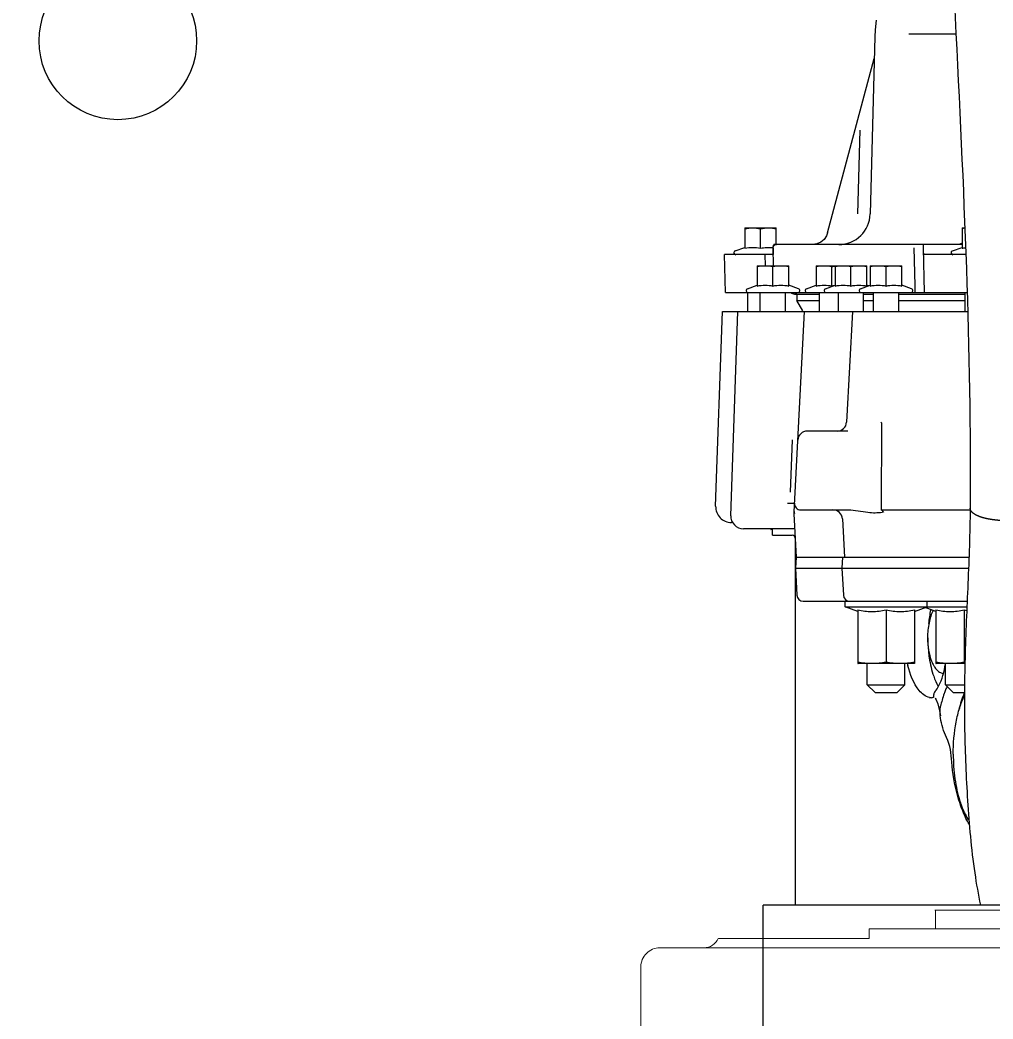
# Model space of a CAD drawing. Header units: metres. Extents: x 27859 to 32645, y 1492 to 8791.
# Drawn here: x 29509.2 to 29818.1, y 4631.4 to 4948.5 of the extents above; entities that cross this region are included whole.
import ezdxf

# ---------------------------------------------------------------- set-up
doc = ezdxf.new("R2010")
doc.units = ezdxf.units.M
doc.linetypes.add('CENTER', pattern=[2, 1.25, -0.25, 0.25, -0.25])
doc.layers.add('E-EQPT', color=190, linetype='Continuous')
doc.layers.add('E-HAT', color=253, linetype='CENTER', lineweight=15)
doc.layers.add('ENG-HDN', color=251, linetype='Continuous', lineweight=9, transparency=0.7)

# ---------------------------------------------------------------- blocks, each defined once
blk = doc.blocks.new('EDG')
at = {"color": 0, "linetype": 'Continuous'}
for p, q in [((1125.2, 3195.38, 1), (1125.2, 2839.78, 1)), ((959.8, 2839.78, 1), (1125.2, 2839.78, 1)), ((1114.99, 2723.32, 1), (1114.99, 2839.78, 1)), ((1068.86, 2780.31, 1), (1068.95, 2779.71, 1)), ((1069.18, 2778.08, 1), (1068.93, 2779.71, 1)), ((1069.75, 2775.9, 1), (1069.18, 2778.08, 1)), ((1070.32, 2774.55, 1), (1069.75, 2775.9, 1)), ((1070.62, 2774.09, 1), (1070.32, 2774.55, 1)), ((1064.84, 2772.32, 1), (1061.3, 2772.32, 1)), ((1064.84, 2772.32, 1), (1067.34, 2769.82, 1)), ((1070.61, 2774.1, 1), (1070.62, 2774.09, 1)), ((1071.37, 2773.9, 1), (1071.54, 2773.92, 1)), ((1071.54, 2773.92, 1), (1071.7, 2773.92, 1)), ((1071.7, 2773.92, 1), (1071.72, 2773.92, 1)), ((1072.5, 2774.02, 1), (1072.49, 2774.02, 1)), ((1082.67, 2772.32, 1), (1080.17, 2769.82, 1)), ((1089.67, 2772.32, 1), (1082.67, 2772.32, 1)), ((1089.67, 2772.32, 1), (1092.17, 2769.82, 1)), ((1067.34, 2769.82, 1), (1061.27, 2769.82, 1)), ((1067.34, 2769.82, 1), (1067.34, 2763.12, 1)), ((1080.17, 2769.82, 1), (1080.17, 2763.12, 1)), ((1092.17, 2769.82, 1), (1080.17, 2769.82, 1)), ((1092.17, 2769.82, 1), (1092.17, 2763.12, 1)), ((1061.16, 2763.12, 1), (1070.23, 2763.12, 1)), ((1061.34, 2746.07, 1), (1061.34, 2762.72, 1)), ((1070.34, 2763.1, 1), (1070.24, 2763.12, 1)), ((1070.34, 2746.07, 1), (1070.34, 2763.1, 1)), ((1077.17, 2763.1, 1), (1077.28, 2763.12, 1)), ((1077.17, 2746.07, 1), (1077.17, 2763.1, 1)), ((1077.28, 2763.12, 1), (1095.06, 2763.12, 1)), ((1086.17, 2746.07, 1), (1086.17, 2762.72, 1)), ((1095.17, 2763.1, 1), (1095.06, 2763.12, 1)), ((1095.17, 2746.07, 1), (1095.17, 2763.1, 1)), ((1070.34, 2746.58, 1), (1073.76, 2745.34, 1)), ((1077.17, 2746.58, 1), (1073.17, 2745.12, 1)), ((1095.17, 2746.58, 1), (1099.17, 2745.12, 1)), ((1112.45, 2743.32, 1), (1060.44, 2743.32, 1)), ((1099.17, 2745.12, 1), (1060.52, 2745.12, 1)), ((1073.17, 2745.12, 1), (1073.17, 2743.32, 1)), ((1099.17, 2745.12, 1), (1099.17, 2743.32, 1)), ((1100.17, 2732.82, 1), (1099.72, 2741.43, 1)), ((1114.91, 2732.82, 1), (1114.45, 2741.43, 1)), ((1114.91, 2732.82, 1), (1060, 2732.82, 1)), ((1099.99, 2729.32, 1), (1100.17, 2732.82, 1)), ((1114.72, 2729.32, 1), (1114.91, 2732.82, 1)), ((1114.72, 2729.32, 1), (1059.87, 2729.32, 1)), ((1100.02, 2717.17, 1), (1099.38, 2729.32, 1)), ((1114.57, 2729.32, 1), (1115.29, 2715.6, 1)), ((1115.04, 2720.32, 1), (1131.45, 2720.32, 1)), ((1122.18, 2722.32, 1), (1115.99, 2722.32, 1)), ((1122.18, 2722.32, 1), (1122.25, 2720.38, 1)), ((1134.82, 2718.32, 1), (1135.26, 2718.32, 1)), ((1087.69, 2714.32, 1), (1059.49, 2714.32, 1)), ((1087.1, 2714.83, 1), (1087.04, 2715, 1)), ((1087.22, 2714.74, 1), (1087.1, 2714.83, 1)), ((1087.22, 2714.74, 1), (1087.46, 2714.55, 1)), ((1087.46, 2714.55, 1), (1087.69, 2714.32, 1)), ((1087.61, 2687.05, 1), (1087.69, 2714.32, 1)), ((1113.25, 2714.32, 1), (1098.19, 2714.32, 1)), ((1115.39, 2714.92, 1), (1112.05, 2651.32, 1)), ((1115.38, 2714.83, 1), (1115.34, 2715.29, 1)), ((1135.45, 2716.18, 1), (1133.18, 2651.32, 1)), ((1115.25, 2712.32, 1), (1117.43, 2712.32, 1)), ((1140.26, 2713.15, 1), (1138.1, 2651.32, 1)), ((1116.46, 2708.73, 1), (1115.88, 2692.11, 1)), ((1098.26, 2689.32, 1), (1111.2, 2689.32, 1)), ((1087.66, 2686.73, 1), (1087.61, 2687.05, 1)), ((1087.82, 2686.48, 1), (1087.66, 2686.73, 1)), ((1096.87, 2651.32, 1), (1098.71, 2686.48, 1)), ((1138.1, 2651.32, 1), (1060.26, 2651.32, 1)), ((1061.05, 2651.32, 1), (1061.05, 2645.32, 1)), ((1082.17, 2651.32, 1), (1082.17, 2645.32, 1)), ((1090.17, 2651.32, 1), (1090.17, 2645.32, 1)), ((1093.31, 2651.32, 1), (1093.31, 2645.32, 1)), ((1101.31, 2651.32, 1), (1101.31, 2645.32, 1)), ((1107.35, 2651.32, 1), (1107.35, 2645.32, 1)), ((1112.64, 2651.12, 1), (1114.48, 2647.92, 1)), ((1118.08, 2651.32, 1), (1118.08, 2645.32, 1)), ((1126.08, 2651.32, 1), (1126.08, 2645.32, 1)), ((1130.01, 2651.32, 1), (1130.01, 2645.32, 1)), ((1082.17, 2647.92, 1), (1061.05, 2647.92, 1)), ((1093.31, 2647.92, 1), (1090.17, 2647.92, 1)), ((1114.48, 2647.92, 1), (1107.35, 2647.92, 1)), ((1114.48, 2645.82, 1), (1114.48, 2647.92, 1)), ((1137.03, 2645.32, 1), (1060.44, 2645.32, 1)), ((1082.17, 2645.82, 1), (1061.05, 2645.82, 1)), ((1074, 2645.32, 1), (1074.33, 2631.15, 1)), ((1077.04, 2643.07, 1), (1076.99, 2645.32, 1)), ((1093.31, 2645.82, 1), (1090.17, 2645.82, 1)), ((1115.25, 2645.82, 1), (1107.35, 2645.82, 1)), ((1114.48, 2645.82, 1), (1115.25, 2645.82, 1)), ((1137.16, 2645.32, 1), (1137.03, 2645.32, 1)), ((1137.16, 2645.32, 1), (1137.48, 2633.32, 1)), ((1077.31, 2631.15, 1), (1077.04, 2643.07, 1)), ((1078.08, 2644.12, 1), (1081.17, 2643, 1)), ((1081.17, 2643.28, 1), (1081.17, 2636.82, 1)), ((1086.17, 2643.28, 1), (1086.17, 2637.11, 1)), ((1094.26, 2644.12, 1), (1091.17, 2643, 1)), ((1091.17, 2636.82, 1), (1091.17, 2643.28, 1)), ((1091.74, 2643.21, 1), (1092.31, 2643, 1)), ((1092.31, 2643.28, 1), (1092.31, 2636.82, 1)), ((1097.31, 2643.28, 1), (1097.31, 2637.11, 1)), ((1105.4, 2644.12, 1), (1102.31, 2643, 1)), ((1102.31, 2636.82, 1), (1102.31, 2643.28, 1)), ((1103.35, 2643.28, 1), (1103.35, 2637.11, 1)), ((1111.44, 2644.12, 1), (1108.35, 2643, 1)), ((1108.35, 2636.82, 1), (1108.35, 2643.28, 1)), ((1113.99, 2644.12, 1), (1117.08, 2643, 1)), ((1117.08, 2643.28, 1), (1117.08, 2636.82, 1)), ((1122.08, 2643.28, 1), (1122.08, 2637.11, 1)), ((1130.17, 2644.12, 1), (1127.08, 2643, 1)), ((1127.08, 2636.82, 1), (1127.08, 2643.28, 1)), ((1091.17, 2636.82, 1), (1081.17, 2636.82, 1)), ((1108.35, 2636.82, 1), (1092.31, 2636.82, 1)), ((1127.08, 2636.82, 1), (1117.08, 2636.82, 1)), ((1121.87, 2636.82, 1), (1122.02, 2631.15, 1)), ((1124.63, 2633.32, 1), (1124.54, 2636.82, 1)), ((1060.85, 2633.32, 1), (1074.17, 2633.32, 1)), ((1065.14, 2632.12, 1), (1062.05, 2631, 1)), ((1074.28, 2632.82, 1), (1074.34, 2630.12, 1)), ((1122.03, 2631.15, 1), (1121.98, 2632.82, 1)), ((1122.06, 2633.32, 1), (1137.34, 2633.32, 1)), ((1134.1, 2632.12, 1), (1131.01, 2631, 1)), ((1137.34, 2633.32, 1), (1137.48, 2633.32, 1)), ((1062.05, 2624.82, 1), (1062.05, 2631.28, 1)), ((1062.05, 2630.12, 1), (1121.75, 2630.12, 1)), ((1062.05, 2629.65, 1), (1062.76, 2629.95, 1)), ((1062.76, 2629.95, 1), (1064.07, 2630.12, 1)), ((1105.07, 2627.36, 1), (1105.85, 2628.5, 1)), ((1105.85, 2628.5, 1), (1106.91, 2629.38, 1)), ((1106.91, 2629.38, 1), (1108.18, 2629.94, 1)), ((1108.18, 2629.94, 1), (1109.54, 2630.12, 1)), ((1121.01, 2630.12, 1), (1121.01, 2624.82, 1)), ((1126.01, 2631.28, 1), (1126.01, 2625.11, 1)), ((1131.01, 2624.82, 1), (1131.01, 2631.28, 1)), ((1104.71, 2626.41, 1), (1089.92, 2571.04, 1)), ((1104.71, 2626.41, 1), (1105.07, 2627.36, 1)), ((1062.05, 2624.82, 1), (1061.17, 2624.82, 1)), ((1131.01, 2624.82, 1), (1121.01, 2624.82, 1)), ((1089.74, 2564.18, 1), (1091.21, 2620.39, 1)), ((1095.1, 2620.39, 1), (1094.4, 2593.86, 1)), ((1063.97, 2563.32, 1), (1078.91, 2563.32, 1)), ((1073.38, 2563.32, 1), (1073.38, 2563.32, 1)), ((1089.35, 2558.86, 1), (1089.62, 2561.93, 1)), ((1089.62, 2561.93, 1), (1089.74, 2564.23, 1))]:
    blk.add_line(p, q, dxfattribs=at)
at = {"color": 0}
blk.add_circle((1329.99, 2565.5, 1), 25, dxfattribs=at)
at = {"color": 0, "linetype": 'Continuous'}
for centre, radius, start, end in [((1021.34, 2795.7, 1), 42.97, 14.3583, 16.6225), ((1035.9, 2783.74, 1), 33.72, 340.7809, 344.4421), ((1030.53, 2785.26, 1), 39.3, 344.4161, 347.252), ((1043.52, 2780.97, 1), 25.61, 336.5577, 338.2295), ((1040.65, 2782.1, 1), 28.69, 338.2453, 340.7523), ((1071.71, 2770.43, 1), 3.49, 78.8524, 89.5709), ((1045.22, 2780.23, 1), 23.75, 335.3409, 336.5504), ((1055.3, 2723.66, 1), 39.53, 81.2052, 81.4849), ((1044.8, 2754.65, 1), 35.65, 13.8905, 14.8192), ((1028.8, 2754.93, 1), 44.14, 359.987, 5.4548), ((1055.5, 2718.32, 1), 28.36, 78.1139, 79.7129), ((1097.72, 2741.32, 1), 2, 3, 90.0004), ((1112.46, 2741.32, 1), 2, 3, 90.0001), ((1115.99, 2723.32, 1), 1, 180, 270), ((1126.19, 2722.32, 1), 4, 202.2506, 210.1642), ((1131.45, 2716.32, 1), 4, 358, 90), ((1103.02, 2717.32, 1), 3, 183, 270), ((1135.26, 2713.32, 1), 5, 357.9999, 90.0012), ((1084.81, 2732.1, 1), 17.25, 277.4298, 277.8871), ((1083.59, 2740.92, 1), 26.15, 277.8954, 278.2938), ((1113.25, 2712.32, 1), 2, 357.0004, 89.992), ((1114.51, 2715.09, 1), 0.864, 26.945, 35.92), ((1114.51, 2715.09, 1), 0.869, 23.2528, 26.9298), ((1113.73, 2715.01, 1), 1.66, 356.9324, 358.9799), ((1111.2, 2692.32, 1), 3, 270, 357), ((1101.71, 2686.32, 1), 3, 90, 177), ((1078.29, 2644.71, 1), 0.619, 90, 250), ((1094.05, 2644.71, 1), 0.619, 290, 90), ((1105.19, 2644.71, 1), 0.619, 290, 90), ((1111.23, 2644.71, 1), 0.619, 290, 90), ((1114.2, 2644.71, 1), 0.619, 90, 250), ((1115.25, 2644.32, 1), 1.5, 42.1381, 90.0001), ((1129.96, 2644.71, 1), 0.619, 290, 90), ((1100.17, 2658.38, 1), 15.43, 279.7855, 281.8988), ((1064.93, 2632.71, 1), 0.619, 290.0001, 90.0001), ((1133.89, 2632.71, 1), 0.619, 290.0001, 90.0001), ((1101.21, 2620.12, 1), 10, 89.9998, 178.5006), ((1123.69, 2643.33, 1), 12.34, 262.2332, 262.746), ((1059.01, 2639.46, 1), 14.67, 278.4273, 281.9459)]:
    blk.add_arc(centre, radius, start, end, dxfattribs=at)
for points, knots in [([(1059.49, 2713.82, 1), (1059.56, 2721.67, 1), (1060.01, 2733.65, 1), (1060.72, 2749.58, 1), (1061.16, 2761.42, 1), (1061.35, 2772.96, 1), (1061.28, 2784.24, 1), (1060.94, 2795.42, 1), (1060.35, 2806.57, 1), (1059.5, 2817.96, 1), (1058.2, 2829.1, 1), (1056.93, 2836.38, 1), (1056.21, 2839.78, 1)], [0, 0, 0, 0, 0.183766, 0.275649, 0.367532, 0.459416, 0.551299, 0.643182, 0.735065, 0.826948, 0.918831, 1, 1, 1, 1]), ([(1059.75, 2814.14, 1), (1060.02, 2813.7, 1), (1061.13, 2811.75, 1), (1061.97, 2809.64, 1), (1062.51, 2808, 1)], [0, 0, 0, 0, 0.228748, 1, 1, 1, 1]), ([(1061.44, 2810.12, 1), (1061.32, 2810.37, 1), (1060.85, 2811.34, 1), (1060.3, 2812.28, 1), (1059.85, 2812.93, 1)], [0, 0, 0, 0, 0.264822, 1, 1, 1, 1]), ([(1062.74, 2806.74, 1), (1062.64, 2807.04, 1), (1062.26, 2808.18, 1), (1061.81, 2809.31, 1), (1061.44, 2810.12, 1)], [0, 0, 0, 0, 0.261203, 1, 1, 1, 1]), ([(1062.51, 2808, 1), (1062.88, 2806.96, 1), (1064.27, 2802.52, 1), (1065.02, 2797.89, 1), (1065.32, 2794.34, 1)], [0, 0, 0, 0, 0.235127, 1, 1, 1, 1]), ([(1064.85, 2791.82, 1), (1064.85, 2794.45, 1), (1064.52, 2799.49, 1), (1063.47, 2804.45, 1), (1062.74, 2806.74, 1)], [0, 0, 0, 0, 0.521889, 1, 1, 1, 1]), ([(1064.85, 2791.82, 1), (1064.85, 2788.42, 1), (1064.44, 2783.43, 1), (1062.94, 2777.26, 1), (1061.91, 2774.51, 1), (1061.31, 2773.26, 1)], [0, 0, 0, 0, 0.537571, 0.782327, 1, 1, 1, 1]), ([(1070.54, 2771.89, 1), (1070.14, 2771.39, 1), (1068.49, 2768.73, 1), (1067.72, 2765.63, 1), (1067.34, 2763.2, 1)], [0, 0, 0, 0, 0.206236, 1, 1, 1, 1]), ([(1070.54, 2771.89, 1), (1070.7, 2772.09, 1), (1071.11, 2772.62, 1), (1071.12, 2773.31, 1), (1071.1, 2773.7, 1)], [0, 0, 0, 0, 0.399138, 1, 1, 1, 1]), ([(1071.1, 2773.7, 1), (1071.09, 2773.74, 1), (1071.1, 2773.82, 1), (1071.18, 2773.86, 1), (1071.22, 2773.87, 1)], [0, 0, 0, 0, 0.436724, 1, 1, 1, 1]), ([(1071.22, 2773.87, 1), (1071.24, 2773.88, 1), (1071.29, 2773.89, 1), (1071.34, 2773.9, 1), (1071.37, 2773.9, 1)], [0, 0, 0, 0, 0.443003, 1, 1, 1, 1]), ([(1074.15, 2773.06, 1), (1074.71, 2772.66, 1), (1077.25, 2770.07, 1), (1078.52, 2766.55, 1), (1079.26, 2763.76, 1)], [0, 0, 0, 0, 0.195164, 1, 1, 1, 1]), ([(1073, 2754.82, 1), (1073, 2756.17, 1), (1072.8, 2758.72, 1), (1072.04, 2761.73, 1), (1071.1, 2763.74, 1), (1070.28, 2764.93, 1), (1069.28, 2765.83, 1), (1068.47, 2766.18, 1), (1068.06, 2766.26, 1)], [0, 0, 0, 0, 0.304734, 0.578899, 0.698503, 0.806248, 0.905164, 1, 1, 1, 1]), ([(1072.74, 2759.13, 1), (1072.67, 2759.86, 1), (1072.34, 2762.57, 1), (1071.73, 2765.25, 1), (1071.06, 2767.14, 1)], [0, 0, 0, 0, 0.266623, 1, 1, 1, 1]), ([(1061.34, 2762.72, 1), (1062.83, 2762.95, 1), (1065.84, 2763.24, 1), (1068.86, 2762.95, 1), (1070.34, 2762.72, 1)], [0, 0, 0, 0, 0.5, 1, 1, 1, 1]), ([(1077.17, 2762.72, 1), (1078.66, 2762.95, 1), (1081.67, 2763.24, 1), (1084.68, 2762.95, 1), (1086.17, 2762.72, 1)], [0, 0, 0, 0, 0.5, 1, 1, 1, 1]), ([(1086.17, 2762.72, 1), (1087.66, 2762.95, 1), (1090.67, 2763.24, 1), (1093.68, 2762.95, 1), (1095.17, 2762.72, 1)], [0, 0, 0, 0, 0.5, 1, 1, 1, 1]), ([(1071.24, 2746.24, 1), (1071.54, 2746.81, 1), (1072.06, 2748.08, 1), (1072.79, 2750.94, 1), (1073, 2753.25, 1), (1073, 2754.82, 1)], [0, 0, 0, 0, 0.219773, 0.464181, 1, 1, 1, 1]), ([(1070.34, 2746.07, 1), (1068.87, 2746.38, 1), (1065.84, 2746.78, 1), (1062.82, 2746.38, 1), (1061.34, 2746.07, 1)], [0, 0, 0, 0, 0.5, 1, 1, 1, 1]), ([(1086.17, 2746.07, 1), (1084.69, 2746.38, 1), (1081.67, 2746.78, 1), (1078.65, 2746.38, 1), (1077.17, 2746.07, 1)], [0, 0, 0, 0, 0.5, 1, 1, 1, 1]), ([(1095.17, 2746.07, 1), (1093.69, 2746.38, 1), (1090.67, 2746.78, 1), (1087.65, 2746.38, 1), (1086.17, 2746.07, 1)], [0, 0, 0, 0, 0.5, 1, 1, 1, 1]), ([(1037.34, 2714.02, 1), (1037.36, 2714.08, 1), (1037.39, 2714.17, 1), (1037.42, 2714.29, 1), (1037.45, 2714.39, 1), (1037.47, 2714.46, 1), (1037.49, 2714.52, 1), (1037.5, 2714.57, 1), (1037.52, 2714.62, 1), (1037.53, 2714.65, 1), (1037.54, 2714.69, 1), (1037.54, 2714.7, 1), (1037.55, 2714.72, 1), (1037.55, 2714.73, 1), (1037.56, 2714.74, 1), (1037.56, 2714.75, 1), (1037.56, 2714.75, 1), (1037.56, 2714.75, 1), (1037.56, 2714.76, 1), (1037.56, 2714.76, 1), (1037.57, 2714.77, 1), (1037.58, 2714.78, 1), (1037.59, 2714.79, 1), (1037.6, 2714.8, 1), (1037.62, 2714.82, 1), (1037.64, 2714.85, 1), (1037.68, 2714.89, 1), (1037.72, 2714.93, 1), (1037.76, 2714.98, 1), (1037.81, 2715.03, 1), (1037.87, 2715.11, 1), (1037.94, 2715.18, 1), (1037.99, 2715.24, 1), (1038.03, 2715.28, 1), (1038.07, 2715.33, 1), (1038.1, 2715.37, 1), (1038.13, 2715.39, 1), (1038.15, 2715.41, 1), (1038.16, 2715.43, 1), (1038.17, 2715.44, 1), (1038.18, 2715.45, 1), (1038.18, 2715.45, 1), (1038.19, 2715.46, 1), (1038.19, 2715.46, 1), (1038.19, 2715.46, 1), (1038.2, 2715.47, 1), (1038.21, 2715.47, 1), (1038.22, 2715.48, 1), (1038.24, 2715.49, 1), (1038.26, 2715.5, 1), (1038.29, 2715.52, 1), (1038.33, 2715.55, 1), (1038.38, 2715.58, 1), (1038.44, 2715.62, 1), (1038.51, 2715.66, 1), (1038.59, 2715.72, 1), (1038.7, 2715.78, 1), (1038.81, 2715.85, 1), (1038.89, 2715.91, 1), (1038.96, 2715.95, 1), (1039.02, 2715.99, 1), (1039.07, 2716.02, 1), (1039.11, 2716.05, 1), (1039.14, 2716.07, 1), (1039.16, 2716.08, 1), (1039.18, 2716.09, 1), (1039.19, 2716.1, 1), (1039.2, 2716.1, 1), (1039.21, 2716.11, 1), (1039.21, 2716.11, 1), (1039.22, 2716.11, 1), (1039.22, 2716.11, 1), (1039.24, 2716.12, 1), (1039.25, 2716.13, 1), (1039.28, 2716.14, 1), (1039.3, 2716.15, 1), (1039.34, 2716.16, 1), (1039.4, 2716.19, 1), (1039.47, 2716.22, 1), (1039.56, 2716.25, 1), (1039.65, 2716.29, 1), (1039.76, 2716.34, 1), (1039.91, 2716.4, 1), (1040.06, 2716.46, 1), (1040.17, 2716.5, 1), (1040.26, 2716.54, 1), (1040.35, 2716.58, 1), (1040.42, 2716.6, 1), (1040.48, 2716.63, 1), (1040.51, 2716.64, 1), (1040.54, 2716.66, 1), (1040.56, 2716.66, 1), (1040.58, 2716.67, 1), (1040.6, 2716.68, 1), (1040.6, 2716.68, 1), (1040.61, 2716.68, 1), (1040.62, 2716.68, 1), (1040.62, 2716.69, 1), (1040.64, 2716.69, 1), (1040.66, 2716.7, 1), (1040.69, 2716.7, 1), (1040.72, 2716.71, 1), (1040.77, 2716.73, 1), (1040.84, 2716.74, 1), (1040.92, 2716.77, 1), (1041.03, 2716.8, 1), (1041.13, 2716.83, 1), (1041.27, 2716.86, 1), (1041.45, 2716.91, 1), (1041.62, 2716.96, 1), (1041.76, 2717, 1), (1041.86, 2717.03, 1), (1041.97, 2717.05, 1), (1042.06, 2717.08, 1), (1042.13, 2717.1, 1), (1042.18, 2717.11, 1), (1042.22, 2717.12, 1), (1042.25, 2717.13, 1), (1042.27, 2717.14, 1), (1042.28, 2717.14, 1), (1042.3, 2717.14, 1), (1042.32, 2717.15, 1), (1042.35, 2717.15, 1), (1042.4, 2717.16, 1), (1042.46, 2717.17, 1), (1042.54, 2717.19, 1), (1042.64, 2717.2, 1), (1042.76, 2717.22, 1), (1042.88, 2717.24, 1), (1043.04, 2717.27, 1), (1043.24, 2717.31, 1), (1043.48, 2717.35, 1), (1043.67, 2717.38, 1), (1043.83, 2717.41, 1), (1043.93, 2717.43, 1), (1044.01, 2717.44, 1), (1044.07, 2717.45, 1), (1044.12, 2717.46, 1), (1044.16, 2717.47, 1), (1044.18, 2717.47, 1), (1044.19, 2717.48, 1), (1044.21, 2717.48, 1), (1044.23, 2717.48, 1), (1044.27, 2717.48, 1), (1044.32, 2717.49, 1), (1044.38, 2717.49, 1), (1044.47, 2717.5, 1), (1044.58, 2717.51, 1), (1044.75, 2717.53, 1), (1044.97, 2717.55, 1), (1045.23, 2717.57, 1), (1045.48, 2717.6, 1), (1045.7, 2717.62, 1), (1045.87, 2717.64, 1), (1045.98, 2717.65, 1), (1046.07, 2717.66, 1), (1046.13, 2717.66, 1), (1046.18, 2717.67, 1), (1046.22, 2717.67, 1), (1046.24, 2717.67, 1), (1046.26, 2717.68, 1), (1046.28, 2717.68, 1), (1046.3, 2717.68, 1), (1046.34, 2717.68, 1), (1046.4, 2717.68, 1), (1046.46, 2717.68, 1), (1046.56, 2717.68, 1), (1046.67, 2717.69, 1), (1046.85, 2717.69, 1), (1047.08, 2717.7, 1), (1047.35, 2717.7, 1), (1047.63, 2717.71, 1), (1047.86, 2717.72, 1), (1048.04, 2717.72, 1), (1048.15, 2717.72, 1), (1048.24, 2717.73, 1), (1048.31, 2717.73, 1), (1048.37, 2717.73, 1), (1048.41, 2717.73, 1), (1048.43, 2717.73, 1), (1048.45, 2717.73, 1), (1048.47, 2717.73, 1), (1048.49, 2717.73, 1), (1048.53, 2717.73, 1), (1048.58, 2717.73, 1), (1048.65, 2717.72, 1), (1048.74, 2717.72, 1), (1048.85, 2717.71, 1), (1049.03, 2717.71, 1), (1049.26, 2717.7, 1), (1049.52, 2717.69, 1), (1049.79, 2717.67, 1), (1050.02, 2717.66, 1), (1050.2, 2717.66, 1), (1050.31, 2717.65, 1), (1050.4, 2717.65, 1), (1050.47, 2717.65, 1), (1050.52, 2717.64, 1), (1050.56, 2717.64, 1), (1050.58, 2717.64, 1), (1050.6, 2717.64, 1), (1050.62, 2717.64, 1), (1050.64, 2717.64, 1), (1050.67, 2717.63, 1), (1050.73, 2717.63, 1), (1050.79, 2717.62, 1), (1050.88, 2717.61, 1), (1050.99, 2717.6, 1), (1051.16, 2717.58, 1), (1051.37, 2717.55, 1), (1051.63, 2717.52, 1), (1051.89, 2717.49, 1), (1052.11, 2717.47, 1), (1052.28, 2717.45, 1), (1052.39, 2717.44, 1), (1052.47, 2717.43, 1), (1052.54, 2717.42, 1), (1052.59, 2717.42, 1), (1052.63, 2717.41, 1), (1052.65, 2717.41, 1), (1052.67, 2717.41, 1), (1052.68, 2717.4, 1), (1052.7, 2717.4, 1), (1052.74, 2717.39, 1), (1052.79, 2717.38, 1), (1052.85, 2717.37, 1), (1052.92, 2717.36, 1), (1053.02, 2717.34, 1), (1053.18, 2717.31, 1), (1053.38, 2717.27, 1), (1053.62, 2717.22, 1), (1053.86, 2717.18, 1), (1054.06, 2717.14, 1), (1054.21, 2717.11, 1), (1054.31, 2717.09, 1), (1054.39, 2717.08, 1), (1054.45, 2717.06, 1), (1054.5, 2717.05, 1), (1054.54, 2717.05, 1), (1054.56, 2717.04, 1), (1054.57, 2717.04, 1), (1054.59, 2717.04, 1), (1054.6, 2717.03, 1), (1054.63, 2717.02, 1), (1054.68, 2717.01, 1), (1054.73, 2717, 1), (1054.8, 2716.97, 1), (1054.89, 2716.95, 1), (1055.03, 2716.91, 1), (1055.21, 2716.86, 1), (1055.42, 2716.79, 1), (1055.6, 2716.74, 1), (1055.74, 2716.7, 1), (1055.85, 2716.67, 1), (1055.95, 2716.64, 1), (1056.04, 2716.61, 1), (1056.11, 2716.59, 1), (1056.16, 2716.58, 1), (1056.19, 2716.57, 1), (1056.22, 2716.56, 1), (1056.24, 2716.56, 1), (1056.25, 2716.55, 1), (1056.26, 2716.55, 1), (1056.27, 2716.55, 1), (1056.28, 2716.54, 1), (1056.28, 2716.54, 1), (1056.3, 2716.54, 1), (1056.31, 2716.53, 1), (1056.33, 2716.52, 1), (1056.36, 2716.51, 1), (1056.4, 2716.49, 1), (1056.46, 2716.47, 1), (1056.53, 2716.44, 1), (1056.61, 2716.4, 1), (1056.7, 2716.36, 1), (1056.81, 2716.32, 1), (1056.95, 2716.25, 1), (1057.1, 2716.19, 1), (1057.21, 2716.14, 1), (1057.3, 2716.11, 1), (1057.38, 2716.07, 1), (1057.45, 2716.04, 1), (1057.51, 2716.02, 1), (1057.54, 2716, 1), (1057.57, 2715.99, 1), (1057.59, 2715.98, 1), (1057.61, 2715.97, 1), (1057.62, 2715.97, 1), (1057.63, 2715.96, 1), (1057.64, 2715.96, 1), (1057.64, 2715.96, 1), (1057.65, 2715.95, 1), (1057.66, 2715.95, 1), (1057.67, 2715.94, 1), (1057.68, 2715.93, 1), (1057.71, 2715.92, 1), (1057.73, 2715.9, 1), (1057.77, 2715.87, 1), (1057.83, 2715.84, 1), (1057.89, 2715.79, 1), (1057.95, 2715.75, 1), (1058.04, 2715.7, 1), (1058.15, 2715.63, 1), (1058.25, 2715.56, 1), (1058.34, 2715.5, 1), (1058.4, 2715.46, 1), (1058.46, 2715.42, 1), (1058.52, 2715.39, 1), (1058.56, 2715.36, 1), (1058.58, 2715.34, 1), (1058.61, 2715.33, 1), (1058.62, 2715.32, 1), (1058.63, 2715.31, 1), (1058.64, 2715.3, 1), (1058.65, 2715.3, 1), (1058.65, 2715.3, 1), (1058.66, 2715.29, 1), (1058.66, 2715.29, 1), (1058.66, 2715.28, 1), (1058.67, 2715.27, 1), (1058.68, 2715.26, 1), (1058.7, 2715.25, 1), (1058.71, 2715.23, 1), (1058.74, 2715.2, 1), (1058.77, 2715.16, 1), (1058.81, 2715.12, 1), (1058.85, 2715.07, 1), (1058.9, 2715.01, 1), (1058.97, 2714.94, 1), (1059.03, 2714.86, 1), (1059.08, 2714.8, 1), (1059.12, 2714.76, 1), (1059.16, 2714.71, 1), (1059.19, 2714.68, 1), (1059.22, 2714.65, 1), (1059.24, 2714.63, 1), (1059.25, 2714.61, 1), (1059.26, 2714.6, 1), (1059.27, 2714.59, 1), (1059.27, 2714.59, 1), (1059.28, 2714.58, 1), (1059.28, 2714.58, 1), (1059.28, 2714.58, 1), (1059.28, 2714.57, 1), (1059.28, 2714.57, 1), (1059.29, 2714.56, 1), (1059.29, 2714.54, 1), (1059.29, 2714.53, 1), (1059.3, 2714.51, 1), (1059.31, 2714.48, 1), (1059.32, 2714.44, 1), (1059.33, 2714.39, 1), (1059.34, 2714.34, 1), (1059.36, 2714.28, 1), (1059.38, 2714.2, 1), (1059.41, 2714.11, 1), (1059.45, 2713.98, 1), (1059.47, 2713.89, 1), (1059.49, 2713.82, 1)], [0, 0, 0, 0, 0.015625, 0.023438, 0.03125, 0.039062, 0.042969, 0.046875, 0.050781, 0.054688, 0.056641, 0.058594, 0.05957, 0.060547, 0.061523, 0.062012, 0.062256, 0.0625, 0.062744, 0.062988, 0.063477, 0.064453, 0.06543, 0.066406, 0.068359, 0.070312, 0.074219, 0.078125, 0.082031, 0.085938, 0.09375, 0.101562, 0.105469, 0.109375, 0.113281, 0.117188, 0.119141, 0.121094, 0.12207, 0.123047, 0.124023, 0.124512, 0.124756, 0.125, 0.125244, 0.125488, 0.125977, 0.126953, 0.12793, 0.128906, 0.130859, 0.132812, 0.136719, 0.140625, 0.144531, 0.148438, 0.15625, 0.164062, 0.167969, 0.171875, 0.175781, 0.179688, 0.181641, 0.183594, 0.18457, 0.185547, 0.186523, 0.187012, 0.187256, 0.1875, 0.187744, 0.187988, 0.188477, 0.189453, 0.19043, 0.191406, 0.193359, 0.195312, 0.199219, 0.203125, 0.207031, 0.210938, 0.21875, 0.226562, 0.230469, 0.234375, 0.238281, 0.242188, 0.244141, 0.246094, 0.24707, 0.248047, 0.249023, 0.249512, 0.249756, 0.25, 0.250244, 0.250488, 0.250977, 0.251953, 0.25293, 0.253906, 0.255859, 0.257812, 0.261719, 0.265625, 0.269531, 0.273438, 0.28125, 0.289062, 0.292969, 0.296875, 0.300781, 0.304688, 0.306641, 0.308594, 0.310547, 0.311523, 0.312012, 0.3125, 0.312988, 0.313477, 0.314453, 0.316406, 0.318359, 0.320312, 0.324219, 0.328125, 0.332031, 0.335938, 0.34375, 0.351562, 0.359375, 0.363281, 0.367188, 0.369141, 0.371094, 0.373047, 0.374023, 0.374512, 0.375, 0.375488, 0.375977, 0.376953, 0.378906, 0.380859, 0.382812, 0.386719, 0.390625, 0.398438, 0.40625, 0.414062, 0.421875, 0.425781, 0.429688, 0.431641, 0.433594, 0.435547, 0.436523, 0.437012, 0.4375, 0.437988, 0.438477, 0.439453, 0.441406, 0.443359, 0.445312, 0.449219, 0.453125, 0.460938, 0.46875, 0.476562, 0.484375, 0.488281, 0.492188, 0.494141, 0.496094, 0.498047, 0.499023, 0.499512, 0.5, 0.500488, 0.500977, 0.501953, 0.503906, 0.505859, 0.507812, 0.511719, 0.515625, 0.523438, 0.53125, 0.539062, 0.546875, 0.550781, 0.554688, 0.556641, 0.558594, 0.560547, 0.561523, 0.562012, 0.5625, 0.562988, 0.563477, 0.564453, 0.566406, 0.568359, 0.570312, 0.574219, 0.578125, 0.585938, 0.59375, 0.601562, 0.609375, 0.613281, 0.617188, 0.619141, 0.621094, 0.623047, 0.624023, 0.624512, 0.625, 0.625488, 0.625977, 0.626953, 0.628906, 0.630859, 0.632812, 0.636719, 0.640625, 0.648438, 0.65625, 0.664062, 0.671875, 0.675781, 0.679688, 0.681641, 0.683594, 0.685547, 0.686523, 0.687012, 0.6875, 0.687988, 0.688477, 0.689453, 0.691406, 0.693359, 0.695312, 0.699219, 0.703125, 0.710938, 0.71875, 0.726562, 0.730469, 0.734375, 0.738281, 0.742188, 0.744141, 0.746094, 0.74707, 0.748047, 0.749023, 0.749512, 0.749756, 0.75, 0.750244, 0.750488, 0.750977, 0.751953, 0.75293, 0.753906, 0.755859, 0.757812, 0.761719, 0.765625, 0.769531, 0.773438, 0.78125, 0.789062, 0.792969, 0.796875, 0.800781, 0.804688, 0.806641, 0.808594, 0.80957, 0.810547, 0.811523, 0.812012, 0.812256, 0.8125, 0.812744, 0.812988, 0.813477, 0.814453, 0.81543, 0.816406, 0.818359, 0.820312, 0.824219, 0.828125, 0.832031, 0.835938, 0.84375, 0.851562, 0.855469, 0.859375, 0.863281, 0.867188, 0.869141, 0.871094, 0.87207, 0.873047, 0.874023, 0.874512, 0.874756, 0.875, 0.875244, 0.875488, 0.875977, 0.876953, 0.87793, 0.878906, 0.880859, 0.882812, 0.886719, 0.890625, 0.894531, 0.898438, 0.90625, 0.914062, 0.917969, 0.921875, 0.925781, 0.929688, 0.931641, 0.933594, 0.93457, 0.935547, 0.936523, 0.937012, 0.937256, 0.9375, 0.937744, 0.937988, 0.938477, 0.939453, 0.94043, 0.941406, 0.943359, 0.945312, 0.949219, 0.953125, 0.957031, 0.960938, 0.96875, 0.976562, 0.984375, 1, 1, 1, 1]), ([(1115.21, 2715.59, 1), (1115.23, 2715.57, 1), (1115.27, 2715.5, 1), (1115.3, 2715.44, 1), (1115.31, 2715.4, 1)], [0, 0, 0, 0, 0.473238, 1, 1, 1, 1]), ([(1115.31, 2715.43, 1), (1115.34, 2715.36, 1), (1115.38, 2715.21, 1), (1115.39, 2715.06, 1), (1115.39, 2714.98, 1)], [0, 0, 0, 0, 0.480133, 1, 1, 1, 1]), ([(1115.31, 2715.4, 1), (1115.31, 2715.38, 1), (1115.32, 2715.35, 1), (1115.33, 2715.31, 1), (1115.34, 2715.29, 1)], [0, 0, 0, 0, 0.486004, 1, 1, 1, 1]), ([(1086.17, 2643.28, 1), (1085.35, 2643.11, 1), (1083.67, 2642.89, 1), (1081.99, 2643.11, 1), (1081.17, 2643.28, 1)], [0, 0, 0, 0, 0.5, 1, 1, 1, 1]), ([(1091.17, 2643.28, 1), (1090.35, 2643.11, 1), (1088.67, 2642.89, 1), (1086.99, 2643.11, 1), (1086.17, 2643.28, 1)], [0, 0, 0, 0, 0.5, 1, 1, 1, 1]), ([(1097.31, 2643.28, 1), (1096.49, 2643.11, 1), (1094.81, 2642.89, 1), (1093.13, 2643.11, 1), (1092.31, 2643.28, 1)], [0, 0, 0, 0, 0.5, 1, 1, 1, 1]), ([(1102.31, 2643.28, 1), (1101.49, 2643.11, 1), (1099.81, 2642.89, 1), (1098.13, 2643.11, 1), (1097.31, 2643.28, 1)], [0, 0, 0, 0, 0.5, 1, 1, 1, 1]), ([(1108.35, 2643.28, 1), (1107.53, 2643.11, 1), (1105.85, 2642.89, 1), (1104.17, 2643.11, 1), (1103.35, 2643.28, 1)], [0, 0, 0, 0, 0.5, 1, 1, 1, 1]), ([(1122.08, 2643.28, 1), (1121.26, 2643.11, 1), (1119.58, 2642.89, 1), (1117.9, 2643.11, 1), (1117.08, 2643.28, 1)], [0, 0, 0, 0, 0.5, 1, 1, 1, 1]), ([(1127.08, 2643.28, 1), (1126.26, 2643.11, 1), (1124.58, 2642.89, 1), (1122.9, 2643.11, 1), (1122.08, 2643.28, 1)], [0, 0, 0, 0, 0.5, 1, 1, 1, 1]), ([(1074.28, 2632.82, 1), (1074.28, 2632.95, 1), (1074.26, 2633.08, 1), (1074.22, 2633.32, 1), (1074.17, 2633.32, 1)], [0, 0, 0, 0, 0.699575, 1, 1, 1, 1]), ([(1121.98, 2632.82, 1), (1121.98, 2632.95, 1), (1121.98, 2633.08, 1), (1122.01, 2633.32, 1), (1122.06, 2633.32, 1)], [0, 0, 0, 0, 0.721963, 1, 1, 1, 1]), ([(1121.96, 2630.79, 1), (1121.87, 2630.56, 1), (1121.54, 2630.21, 1), (1121.09, 2630.12, 1), (1120.91, 2630.12, 1)], [0, 0, 0, 0, 0.567507, 1, 1, 1, 1]), ([(1126.01, 2631.28, 1), (1125.38, 2631.15, 1), (1124.09, 2630.95, 1), (1122.78, 2631.01, 1), (1122.14, 2631.09, 1)], [0, 0, 0, 0, 0.500609, 1, 1, 1, 1]), ([(1131.01, 2631.28, 1), (1130.19, 2631.11, 1), (1128.51, 2630.89, 1), (1126.83, 2631.11, 1), (1126.01, 2631.28, 1)], [0, 0, 0, 0, 0.5, 1, 1, 1, 1])]:
    blk.add_open_spline(points, degree=3, knots=knots, dxfattribs=at)
for points in [[(1065.32, 2794.34, 1), (1065.54, 2791.7, 1), (1065.76, 2788.93, 1), (1066.95, 2786.57, 1)], [(1066.95, 2786.57, 1), (1067.94, 2784.63, 1), (1068.59, 2782.47, 1), (1068.86, 2780.31, 1)], [(1061.4, 2772.46, 1), (1062.08, 2774.14, 1), (1062.62, 2775.88, 1), (1063.05, 2777.63, 1)], [(1069.03, 2778.43, 1), (1069.04, 2777.81, 1), (1068.99, 2777.18, 1), (1068.86, 2776.58, 1)], [(1068.93, 2779.71, 1), (1068.98, 2779.28, 1), (1069.02, 2778.85, 1), (1069.03, 2778.43, 1)], [(1072.39, 2773.86, 1), (1073.02, 2773.74, 1), (1073.62, 2773.44, 1), (1074.15, 2773.06, 1)], [(1071.06, 2767.14, 1), (1070.67, 2768.24, 1), (1070.2, 2769.32, 1), (1069.61, 2770.33, 1)], [(1072.01, 2746.07, 1), (1072.33, 2747.49, 1), (1072.55, 2748.93, 1), (1072.7, 2750.37, 1)], [(1091.92, 2715.09, 1), (1090.41, 2715.27, 1), (1088.86, 2715.26, 1), (1087.36, 2715.05, 1)], [(1098.19, 2714.32, 1), (1096.08, 2714.32, 1), (1094.01, 2714.85, 1), (1091.92, 2715.09, 1)], [(1070.25, 2397.48, 1), (1069.84, 2449.87, 1), (1064.01, 2558.85, 1), (1059.07, 2664.7, 1), (1059.49, 2713.82, 1)], [(1083.67, 2636.82, 1), (1082.83, 2636.82, 1), (1081.99, 2636.93, 1), (1081.17, 2637.11, 1)], [(1086.17, 2637.11, 1), (1085.35, 2636.93, 1), (1084.51, 2636.82, 1), (1083.67, 2636.82, 1)], [(1088.67, 2636.82, 1), (1087.83, 2636.82, 1), (1086.99, 2636.93, 1), (1086.17, 2637.11, 1)], [(1091.17, 2637.11, 1), (1090.35, 2636.93, 1), (1089.51, 2636.82, 1), (1088.67, 2636.82, 1)], [(1094.81, 2636.82, 1), (1093.97, 2636.82, 1), (1093.13, 2636.93, 1), (1092.31, 2637.11, 1)], [(1097.31, 2637.11, 1), (1096.49, 2636.93, 1), (1095.65, 2636.82, 1), (1094.81, 2636.82, 1)], [(1099.81, 2636.82, 1), (1098.97, 2636.82, 1), (1098.13, 2636.93, 1), (1097.31, 2637.11, 1)], [(1102.31, 2637.11, 1), (1101.49, 2636.93, 1), (1100.65, 2636.82, 1), (1099.81, 2636.82, 1)], [(1103.35, 2637.11, 1), (1103, 2637.03, 1), (1102.66, 2636.97, 1), (1102.31, 2636.93, 1)], [(1105.85, 2636.82, 1), (1105.01, 2636.82, 1), (1104.17, 2636.93, 1), (1103.35, 2637.11, 1)], [(1108.35, 2637.11, 1), (1107.53, 2636.93, 1), (1106.69, 2636.82, 1), (1105.85, 2636.82, 1)], [(1119.58, 2636.82, 1), (1118.74, 2636.82, 1), (1117.9, 2636.93, 1), (1117.08, 2637.11, 1)], [(1122.08, 2637.11, 1), (1121.26, 2636.93, 1), (1120.42, 2636.82, 1), (1119.58, 2636.82, 1)], [(1124.58, 2636.82, 1), (1123.74, 2636.82, 1), (1122.9, 2636.93, 1), (1122.08, 2637.11, 1)], [(1127.08, 2637.11, 1), (1126.26, 2636.93, 1), (1125.42, 2636.82, 1), (1124.58, 2636.82, 1)], [(1062.05, 2631.28, 1), (1061.68, 2631.2, 1), (1061.3, 2631.14, 1), (1060.93, 2631.09, 1)], [(1122.03, 2631.15, 1), (1122.04, 2630.79, 1), (1121.9, 2630.45, 1), (1121.75, 2630.12, 1)], [(1122.02, 2631.15, 1), (1122.02, 2631.03, 1), (1122, 2630.91, 1), (1121.96, 2630.79, 1)], [(1123.51, 2624.82, 1), (1122.67, 2624.82, 1), (1121.83, 2624.93, 1), (1121.01, 2625.11, 1)], [(1126.01, 2625.11, 1), (1125.19, 2624.93, 1), (1124.35, 2624.82, 1), (1123.51, 2624.82, 1)], [(1128.51, 2624.82, 1), (1127.67, 2624.82, 1), (1126.83, 2624.93, 1), (1126.01, 2625.11, 1)], [(1131.01, 2625.11, 1), (1130.19, 2624.93, 1), (1129.35, 2624.82, 1), (1128.51, 2624.82, 1)]]:
    blk.add_open_spline(points, degree=3, dxfattribs=at)
at = {"layer": 'ENG-HDN'}
for p, q in [((1163.99, 3062.3, 1), (1163.99, 2859.3, 1)), ((814.99, 2853.3, 1), (1147.4, 2853.3, 1)), ((1091.49, 2850.3, 1), (1091.49, 2847.3, 1)), ((1138.99, 2850.3, 1), (1091.49, 2850.3, 1)), ((1139.38, 2850.3, 1), (1106.99, 2850.3, 1)), ((1157.99, 2853.3, 1), (1143.99, 2853.3, 1)), ((1091.41, 2847.3, 1), (814.99, 2847.3, 1)), ((1070.49, 2847.3, 1), (1070.49, 2841.3, 1)), ((1091.49, 2847.3, 1), (1070.49, 2847.3, 1)), ((1070.67, 2841.3, 1), (814.99, 2841.3, 1))]:
    blk.add_line(p, q, dxfattribs=at)
for centre, radius, start, end in [((1157.99, 2859.3, 1), 6, 270, 0), ((1143.99, 2848.3, 1), 5, 90, 156.0757)]:
    blk.add_arc(centre, radius, start, end, dxfattribs=at)

msp = doc.modelspace()

# ---------------------------------------------------------------- hatches: boundary and pattern name
at = {"layer": 'E-HAT', "linetype": 'Continuous'}
h = msp.add_hatch(dxfattribs=at)
h.set_pattern_fill('AR-CONC', color=8, scale=40, angle=90)
h.set_pattern_definition([(140, (30868.3, 2757.35), (25.101, 286.904), [30, -330]), (85, (30868.3, 2757.35), (-300.877, -55.5), [24, -264]), (190.4514, (30870.4, 2781.26), (-275.776, 231.404), [25.496, -280.457]), (136.184, (30788.3, 2757.35), (66.208, 426.897), [45, -495]), (186.636, (30793.8, 2792.93), (-389.647, 373.865), [38.244, -420.686]), (81.184, (30788.3, 2757.35), (-389.647, 373.865), [36, -396]), (111, (30808.3, 2797.35), (161.0476, 238.763), [30, -330]), (56, (30808.3, 2797.35), (-290.06, 97.326), [24, -264]), (161.4514, (30821.72, 2817.25), (-129.012, 336.089), [25.496, -280.457]), (127.5, (30868.3, 2757.35), (-133.1575, 4.864), [0, -260.8, 0, -268, 0, -265]), (97.5, (30868.3, 2757.35), (-157.7647, 105.2278), [0, -152.8, 0, -254.8, 0, -101]), (57.5, (30868.3, 2668.15), (9.022, 213.529), [0, -100, 0, -312, 0, -414]), (47.5, (30868.3, 2628.15), (-40.042, 233.2745), [0, -130, 0, -207.2, 0, -294])])
h.paths.add_polyline_path([(32053.3, 1585.35), (28053.3, 1585.35), (28053.3, 2085.35), (28638.3, 2085.35), (28638.3, 8185.35), (28053.3, 8185.35), (28053.3, 8685.35), (32053.3, 8685.35), (32053.3, 8185.35), (31468.3, 8185.35), (31468.3, 2085.35), (32053.3, 2085.35)])

# ---------------------------------------------------------------- next in the draw order: wipeouts: each hides what was drawn before it
msp.add_wipeout([(30870.3, 2757.35), (29240.32, 2757.35), (29240.32, 7507.34), (30870.3, 7507.34)]).translate(0, 0, -732205.32).dxf.layer = 'E-EQPT'

# ---------------------------------------------------------------- next in the draw order: block references
at = {"layer": 'E-EQPT', "rotation": 180}
msp.add_blockref('EDG', (30870.3, 7507.34, -732206.32), dxfattribs=at)

doc.saveas('drawing.dxf')
